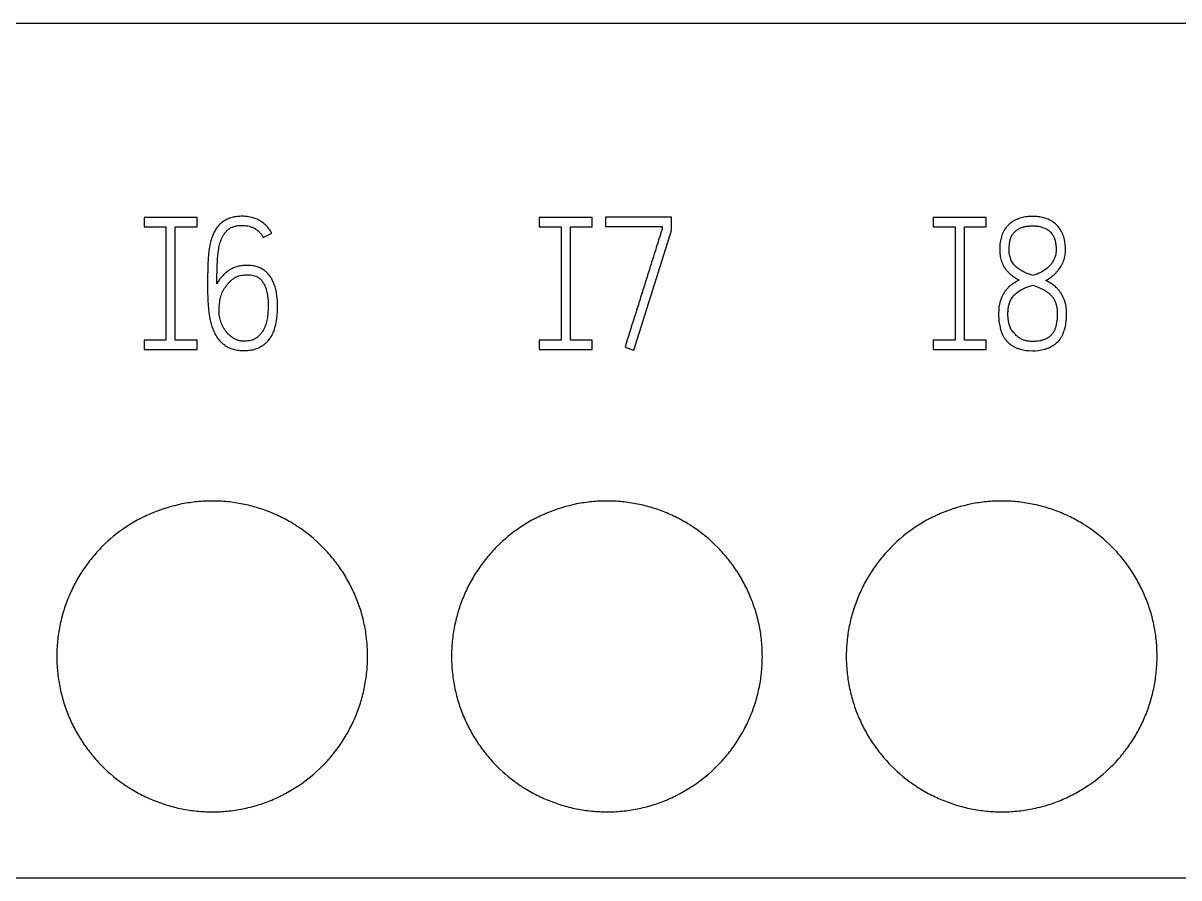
# Model space of a CAD drawing. Extents: x 0 to 420, y 0 to 297.
# Drawn here: x 134.63 to 149.5, y 224.74 to 235.74 of the extents above; entities that cross this region are included whole.
import ezdxf

# ---------------------------------------------------------------- set-up
doc = ezdxf.new("R2010")
doc.units = 0
doc.header["$LTSCALE"] = 23.1
doc.layers.add('10000_FRONT', color=7, linetype='CONTINUOUS')
doc.layers.add('10500_FRONT_LABELING', color=7, linetype='CONTINUOUS')

msp = doc.modelspace()

# ---------------------------------------------------------------- linework, layer by layer
at = {"layer": '10000_FRONT', "color": 7, "linetype": 'CONTINUOUS'}
for p, q in [((91.15, 235.74), (162.65, 235.74)), ((91.15, 224.74), (162.65, 224.74))]:
    msp.add_line(p, q, dxfattribs=at)
for points, knots in [([(139.06, 227.59), (139.06, 227.656), (139.057, 227.722), (139.044, 227.851), (139.035, 227.915), (139.01, 228.043), (138.994, 228.106), (138.966, 228.2), (138.955, 228.231), (138.933, 228.293), (138.921, 228.324), (138.884, 228.414), (138.828, 228.532), (138.762, 228.644), (138.708, 228.725), (138.689, 228.752), (138.65, 228.805), (138.63, 228.831), (138.567, 228.907), (138.523, 228.956), (138.385, 229.094), (138.285, 229.177), (138.162, 229.26), (138.148, 229.269), (138.12, 229.287), (138.106, 229.295), (138.064, 229.321), (138.035, 229.337), (137.948, 229.384), (137.889, 229.412), (137.769, 229.462), (137.707, 229.484), (137.613, 229.513), (137.582, 229.522), (137.518, 229.538), (137.485, 229.545), (137.388, 229.564), (137.258, 229.584), (137.128, 229.59), (136.997, 229.59), (136.931, 229.587), (136.833, 229.578), (136.8, 229.574), (136.735, 229.564), (136.572, 229.536), (136.416, 229.488), (136.265, 229.426), (136.235, 229.412), (136.19, 229.391), (136.175, 229.384), (136.145, 229.369), (136.072, 229.331), (136.002, 229.289), (135.839, 229.18), (135.738, 229.097), (135.622, 228.98), (135.599, 228.956), (135.555, 228.908), (135.534, 228.883), (135.472, 228.807), (135.433, 228.755), (135.361, 228.647), (135.327, 228.591), (135.281, 228.504), (135.266, 228.475), (135.238, 228.415), (135.225, 228.385), (135.187, 228.294), (135.144, 228.172), (135.112, 228.046), (135.093, 227.95), (135.087, 227.918), (135.077, 227.853), (135.073, 227.82), (135.064, 227.722), (135.06, 227.656), (135.06, 227.59)], [0, 0, 0, 0, 0.03125, 0.03125, 0.0625, 0.0625, 0.09375, 0.09375, 0.109375, 0.109375, 0.125, 0.125, 0.15625, 0.1875, 0.1875, 0.203125, 0.203125, 0.21875, 0.21875, 0.25, 0.25, 0.3125, 0.3125, 0.320312, 0.320312, 0.328125, 0.328125, 0.34375, 0.34375, 0.375, 0.375, 0.40625, 0.40625, 0.421875, 0.421875, 0.4375, 0.4375, 0.46875, 0.5, 0.5, 0.53125, 0.53125, 0.546875, 0.546875, 0.5625, 0.625, 0.625, 0.640625, 0.640625, 0.648438, 0.648438, 0.65625, 0.6875, 0.6875, 0.75, 0.75, 0.765625, 0.765625, 0.78125, 0.78125, 0.8125, 0.8125, 0.84375, 0.84375, 0.859375, 0.859375, 0.875, 0.875, 0.90625, 0.9375, 0.9375, 0.953125, 0.953125, 0.96875, 0.96875, 1, 1, 1, 1]), ([(144.14, 227.59), (144.14, 227.656), (144.137, 227.722), (144.124, 227.851), (144.115, 227.915), (144.09, 228.043), (144.074, 228.106), (144.046, 228.2), (144.035, 228.231), (144.013, 228.293), (144.001, 228.324), (143.964, 228.414), (143.908, 228.532), (143.842, 228.644), (143.788, 228.725), (143.769, 228.752), (143.73, 228.805), (143.71, 228.831), (143.647, 228.907), (143.603, 228.956), (143.465, 229.094), (143.365, 229.177), (143.242, 229.26), (143.228, 229.269), (143.2, 229.287), (143.186, 229.295), (143.144, 229.321), (143.115, 229.337), (143.028, 229.384), (142.969, 229.412), (142.849, 229.462), (142.787, 229.484), (142.693, 229.513), (142.662, 229.522), (142.598, 229.538), (142.565, 229.545), (142.468, 229.564), (142.338, 229.584), (142.208, 229.59), (142.077, 229.59), (142.011, 229.587), (141.913, 229.578), (141.88, 229.574), (141.815, 229.564), (141.652, 229.536), (141.496, 229.488), (141.345, 229.426), (141.315, 229.412), (141.27, 229.391), (141.255, 229.384), (141.225, 229.369), (141.152, 229.331), (141.082, 229.289), (140.919, 229.18), (140.818, 229.097), (140.702, 228.98), (140.679, 228.956), (140.635, 228.908), (140.614, 228.883), (140.552, 228.807), (140.513, 228.755), (140.441, 228.647), (140.407, 228.591), (140.361, 228.504), (140.346, 228.475), (140.318, 228.415), (140.305, 228.385), (140.267, 228.294), (140.224, 228.172), (140.192, 228.046), (140.173, 227.95), (140.167, 227.918), (140.157, 227.853), (140.153, 227.82), (140.144, 227.722), (140.14, 227.656), (140.14, 227.59)], [0, 0, 0, 0, 0.03125, 0.03125, 0.0625, 0.0625, 0.09375, 0.09375, 0.109375, 0.109375, 0.125, 0.125, 0.15625, 0.1875, 0.1875, 0.203125, 0.203125, 0.21875, 0.21875, 0.25, 0.25, 0.3125, 0.3125, 0.320312, 0.320312, 0.328125, 0.328125, 0.34375, 0.34375, 0.375, 0.375, 0.40625, 0.40625, 0.421875, 0.421875, 0.4375, 0.4375, 0.46875, 0.5, 0.5, 0.53125, 0.53125, 0.546875, 0.546875, 0.5625, 0.625, 0.625, 0.640625, 0.640625, 0.648438, 0.648438, 0.65625, 0.6875, 0.6875, 0.75, 0.75, 0.765625, 0.765625, 0.78125, 0.78125, 0.8125, 0.8125, 0.84375, 0.84375, 0.859375, 0.859375, 0.875, 0.875, 0.90625, 0.9375, 0.9375, 0.953125, 0.953125, 0.96875, 0.96875, 1, 1, 1, 1]), ([(149.22, 227.59), (149.22, 227.656), (149.217, 227.722), (149.204, 227.851), (149.195, 227.915), (149.17, 228.043), (149.154, 228.106), (149.126, 228.2), (149.115, 228.231), (149.093, 228.293), (149.081, 228.324), (149.044, 228.414), (148.988, 228.532), (148.922, 228.644), (148.868, 228.725), (148.849, 228.752), (148.81, 228.805), (148.79, 228.831), (148.727, 228.907), (148.683, 228.956), (148.545, 229.094), (148.445, 229.177), (148.322, 229.26), (148.308, 229.269), (148.28, 229.287), (148.266, 229.295), (148.224, 229.321), (148.195, 229.337), (148.108, 229.384), (148.049, 229.412), (147.929, 229.462), (147.867, 229.484), (147.773, 229.513), (147.742, 229.522), (147.678, 229.538), (147.645, 229.545), (147.548, 229.564), (147.418, 229.584), (147.288, 229.59), (147.157, 229.59), (147.091, 229.587), (146.993, 229.578), (146.96, 229.574), (146.895, 229.564), (146.732, 229.536), (146.576, 229.488), (146.425, 229.426), (146.395, 229.412), (146.35, 229.391), (146.335, 229.384), (146.305, 229.369), (146.232, 229.331), (146.162, 229.289), (145.999, 229.18), (145.898, 229.097), (145.782, 228.98), (145.759, 228.956), (145.715, 228.908), (145.694, 228.883), (145.632, 228.807), (145.593, 228.755), (145.521, 228.647), (145.487, 228.591), (145.441, 228.504), (145.426, 228.475), (145.398, 228.415), (145.385, 228.385), (145.347, 228.294), (145.304, 228.172), (145.272, 228.046), (145.253, 227.95), (145.247, 227.918), (145.237, 227.853), (145.233, 227.82), (145.224, 227.722), (145.22, 227.656), (145.22, 227.59)], [0, 0, 0, 0, 0.03125, 0.03125, 0.0625, 0.0625, 0.09375, 0.09375, 0.109375, 0.109375, 0.125, 0.125, 0.15625, 0.1875, 0.1875, 0.203125, 0.203125, 0.21875, 0.21875, 0.25, 0.25, 0.3125, 0.3125, 0.320312, 0.320312, 0.328125, 0.328125, 0.34375, 0.34375, 0.375, 0.375, 0.40625, 0.40625, 0.421875, 0.421875, 0.4375, 0.4375, 0.46875, 0.5, 0.5, 0.53125, 0.53125, 0.546875, 0.546875, 0.5625, 0.625, 0.625, 0.640625, 0.640625, 0.648438, 0.648438, 0.65625, 0.6875, 0.6875, 0.75, 0.75, 0.765625, 0.765625, 0.78125, 0.78125, 0.8125, 0.8125, 0.84375, 0.84375, 0.859375, 0.859375, 0.875, 0.875, 0.90625, 0.9375, 0.9375, 0.953125, 0.953125, 0.96875, 0.96875, 1, 1, 1, 1]), ([(135.06, 227.59), (135.06, 227.525), (135.064, 227.459), (135.076, 227.33), (135.086, 227.266), (135.111, 227.138), (135.127, 227.075), (135.155, 226.981), (135.165, 226.95), (135.188, 226.888), (135.199, 226.857), (135.237, 226.767), (135.292, 226.649), (135.359, 226.537), (135.413, 226.456), (135.432, 226.429), (135.471, 226.376), (135.491, 226.35), (135.554, 226.273), (135.598, 226.225), (135.736, 226.086), (135.836, 226.003), (135.959, 225.921), (135.973, 225.912), (136.001, 225.894), (136.015, 225.885), (136.057, 225.86), (136.086, 225.844), (136.173, 225.797), (136.232, 225.769), (136.352, 225.719), (136.414, 225.697), (136.508, 225.668), (136.539, 225.659), (136.603, 225.643), (136.636, 225.636), (136.733, 225.616), (136.863, 225.597), (136.993, 225.59), (137.124, 225.59), (137.189, 225.593), (137.288, 225.603), (137.321, 225.607), (137.386, 225.617), (137.419, 225.622), (137.515, 225.642), (137.579, 225.658), (137.704, 225.695), (137.765, 225.718), (137.856, 225.755), (137.886, 225.769), (137.931, 225.79), (137.946, 225.797), (137.975, 225.812), (138.048, 225.85), (138.119, 225.892), (138.281, 226.001), (138.382, 226.084), (138.499, 226.2), (138.522, 226.224), (138.566, 226.273), (138.587, 226.298), (138.649, 226.374), (138.688, 226.426), (138.76, 226.534), (138.794, 226.59), (138.84, 226.677), (138.855, 226.706), (138.883, 226.766), (138.896, 226.796), (138.934, 226.887), (138.977, 227.009), (139.009, 227.135), (139.028, 227.231), (139.034, 227.263), (139.043, 227.328), (139.047, 227.361), (139.057, 227.459), (139.06, 227.525), (139.06, 227.59)], [0, 0, 0, 0, 0.03125, 0.03125, 0.0625, 0.0625, 0.09375, 0.09375, 0.109375, 0.109375, 0.125, 0.125, 0.15625, 0.1875, 0.1875, 0.203125, 0.203125, 0.21875, 0.21875, 0.25, 0.25, 0.3125, 0.3125, 0.320312, 0.320312, 0.328125, 0.328125, 0.34375, 0.34375, 0.375, 0.375, 0.40625, 0.40625, 0.421875, 0.421875, 0.4375, 0.4375, 0.46875, 0.5, 0.5, 0.53125, 0.53125, 0.546875, 0.546875, 0.5625, 0.5625, 0.59375, 0.59375, 0.625, 0.625, 0.640625, 0.640625, 0.648438, 0.648438, 0.65625, 0.6875, 0.6875, 0.75, 0.75, 0.765625, 0.765625, 0.78125, 0.78125, 0.8125, 0.8125, 0.84375, 0.84375, 0.859375, 0.859375, 0.875, 0.875, 0.90625, 0.9375, 0.9375, 0.953125, 0.953125, 0.96875, 0.96875, 1, 1, 1, 1]), ([(140.14, 227.59), (140.14, 227.525), (140.144, 227.459), (140.156, 227.33), (140.166, 227.266), (140.191, 227.138), (140.207, 227.075), (140.235, 226.981), (140.245, 226.95), (140.268, 226.888), (140.279, 226.857), (140.317, 226.767), (140.372, 226.649), (140.439, 226.537), (140.493, 226.456), (140.512, 226.429), (140.551, 226.376), (140.571, 226.35), (140.634, 226.273), (140.678, 226.225), (140.816, 226.086), (140.916, 226.003), (141.039, 225.921), (141.053, 225.912), (141.081, 225.894), (141.095, 225.885), (141.137, 225.86), (141.166, 225.844), (141.253, 225.797), (141.312, 225.769), (141.432, 225.719), (141.494, 225.697), (141.588, 225.668), (141.619, 225.659), (141.683, 225.643), (141.716, 225.636), (141.813, 225.616), (141.943, 225.597), (142.073, 225.59), (142.204, 225.59), (142.269, 225.593), (142.368, 225.603), (142.401, 225.607), (142.466, 225.617), (142.499, 225.622), (142.595, 225.642), (142.659, 225.658), (142.784, 225.695), (142.845, 225.718), (142.936, 225.755), (142.966, 225.769), (143.011, 225.79), (143.026, 225.797), (143.055, 225.812), (143.128, 225.85), (143.199, 225.892), (143.361, 226.001), (143.462, 226.084), (143.579, 226.2), (143.602, 226.224), (143.646, 226.273), (143.667, 226.298), (143.729, 226.374), (143.768, 226.426), (143.84, 226.534), (143.874, 226.59), (143.92, 226.677), (143.935, 226.706), (143.963, 226.766), (143.976, 226.796), (144.014, 226.887), (144.057, 227.009), (144.089, 227.135), (144.108, 227.231), (144.114, 227.263), (144.123, 227.328), (144.127, 227.361), (144.137, 227.459), (144.14, 227.525), (144.14, 227.59)], [0, 0, 0, 0, 0.03125, 0.03125, 0.0625, 0.0625, 0.09375, 0.09375, 0.109375, 0.109375, 0.125, 0.125, 0.15625, 0.1875, 0.1875, 0.203125, 0.203125, 0.21875, 0.21875, 0.25, 0.25, 0.3125, 0.3125, 0.320312, 0.320312, 0.328125, 0.328125, 0.34375, 0.34375, 0.375, 0.375, 0.40625, 0.40625, 0.421875, 0.421875, 0.4375, 0.4375, 0.46875, 0.5, 0.5, 0.53125, 0.53125, 0.546875, 0.546875, 0.5625, 0.5625, 0.59375, 0.59375, 0.625, 0.625, 0.640625, 0.640625, 0.648438, 0.648438, 0.65625, 0.6875, 0.6875, 0.75, 0.75, 0.765625, 0.765625, 0.78125, 0.78125, 0.8125, 0.8125, 0.84375, 0.84375, 0.859375, 0.859375, 0.875, 0.875, 0.90625, 0.9375, 0.9375, 0.953125, 0.953125, 0.96875, 0.96875, 1, 1, 1, 1]), ([(145.22, 227.59), (145.22, 227.525), (145.224, 227.459), (145.236, 227.33), (145.246, 227.266), (145.271, 227.138), (145.287, 227.075), (145.315, 226.981), (145.325, 226.95), (145.348, 226.888), (145.359, 226.857), (145.397, 226.767), (145.452, 226.649), (145.519, 226.537), (145.573, 226.456), (145.592, 226.429), (145.631, 226.376), (145.651, 226.35), (145.714, 226.273), (145.758, 226.225), (145.896, 226.086), (145.996, 226.003), (146.119, 225.921), (146.133, 225.912), (146.161, 225.894), (146.175, 225.885), (146.217, 225.86), (146.246, 225.844), (146.333, 225.797), (146.392, 225.769), (146.512, 225.719), (146.574, 225.697), (146.668, 225.668), (146.699, 225.659), (146.763, 225.643), (146.796, 225.636), (146.893, 225.616), (147.023, 225.597), (147.153, 225.59), (147.284, 225.59), (147.349, 225.593), (147.448, 225.603), (147.481, 225.607), (147.546, 225.617), (147.579, 225.622), (147.675, 225.642), (147.739, 225.658), (147.864, 225.695), (147.925, 225.718), (148.016, 225.755), (148.046, 225.769), (148.091, 225.79), (148.106, 225.797), (148.135, 225.812), (148.208, 225.85), (148.279, 225.892), (148.441, 226.001), (148.542, 226.084), (148.659, 226.2), (148.682, 226.224), (148.726, 226.273), (148.747, 226.298), (148.809, 226.374), (148.848, 226.426), (148.92, 226.534), (148.954, 226.59), (149, 226.677), (149.015, 226.706), (149.043, 226.766), (149.056, 226.796), (149.094, 226.887), (149.137, 227.009), (149.169, 227.135), (149.188, 227.231), (149.194, 227.263), (149.203, 227.328), (149.207, 227.361), (149.217, 227.459), (149.22, 227.525), (149.22, 227.59)], [0, 0, 0, 0, 0.03125, 0.03125, 0.0625, 0.0625, 0.09375, 0.09375, 0.109375, 0.109375, 0.125, 0.125, 0.15625, 0.1875, 0.1875, 0.203125, 0.203125, 0.21875, 0.21875, 0.25, 0.25, 0.3125, 0.3125, 0.320312, 0.320312, 0.328125, 0.328125, 0.34375, 0.34375, 0.375, 0.375, 0.40625, 0.40625, 0.421875, 0.421875, 0.4375, 0.4375, 0.46875, 0.5, 0.5, 0.53125, 0.53125, 0.546875, 0.546875, 0.5625, 0.5625, 0.59375, 0.59375, 0.625, 0.625, 0.640625, 0.640625, 0.648438, 0.648438, 0.65625, 0.6875, 0.6875, 0.75, 0.75, 0.765625, 0.765625, 0.78125, 0.78125, 0.8125, 0.8125, 0.84375, 0.84375, 0.859375, 0.859375, 0.875, 0.875, 0.90625, 0.9375, 0.9375, 0.953125, 0.953125, 0.96875, 0.96875, 1, 1, 1, 1])]:
    msp.add_open_spline(points, degree=3, knots=knots, dxfattribs=at)
at = {"layer": '10500_FRONT_LABELING', "color": 7, "linetype": 'CONTINUOUS'}
for p, q in [((136.185, 233.24), (136.185, 233.12)), ((136.865, 233.24), (136.185, 233.24)), ((136.865, 233.12), (136.865, 233.24)), ((141.27, 233.24), (141.27, 233.12)), ((141.95, 233.24), (141.27, 233.24)), ((141.95, 233.12), (141.95, 233.24)), ((142.12, 233.243), (142.12, 233.123)), ((142.969, 233.243), (142.12, 233.243)), ((142.969, 233.071), (142.969, 233.243)), ((146.34, 233.24), (146.34, 233.12)), ((147.02, 233.24), (146.34, 233.24)), ((147.02, 233.12), (147.02, 233.24)), ((136.185, 233.12), (136.465, 233.12)), ((136.465, 233.12), (136.465, 231.66)), ((136.585, 231.66), (136.585, 233.12)), ((136.585, 233.12), (136.865, 233.12)), ((141.27, 233.12), (141.55, 233.12)), ((141.55, 233.12), (141.55, 231.66)), ((141.67, 231.66), (141.67, 233.12)), ((141.67, 233.12), (141.95, 233.12)), ((142.12, 233.123), (142.851, 233.123)), ((142.851, 233.123), (142.851, 233.089)), ((146.34, 233.12), (146.62, 233.12)), ((146.62, 233.12), (146.62, 231.66)), ((146.74, 231.66), (146.74, 233.12)), ((146.74, 233.12), (147.02, 233.12)), ((137.717, 232.981), (137.826, 233.038)), ((142.486, 231.533), (142.969, 233.071)), ((137.51, 232.623), (137.467, 232.62)), ((137.477, 232.5), (137.514, 232.502)), ((136.185, 231.66), (136.185, 231.54)), ((136.465, 231.66), (136.185, 231.66)), ((136.865, 231.66), (136.585, 231.66)), ((136.865, 231.54), (136.865, 231.66)), ((141.27, 231.66), (141.27, 231.54)), ((141.55, 231.66), (141.27, 231.66)), ((141.95, 231.66), (141.67, 231.66)), ((141.95, 231.54), (141.95, 231.66)), ((146.34, 231.66), (146.34, 231.54)), ((146.62, 231.66), (146.34, 231.66)), ((147.02, 231.66), (146.74, 231.66)), ((147.02, 231.54), (147.02, 231.66)), ((136.185, 231.54), (136.865, 231.54)), ((141.27, 231.54), (141.95, 231.54)), ((142.373, 231.571), (142.486, 231.533)), ((146.34, 231.54), (147.02, 231.54))]:
    msp.add_line(p, q, dxfattribs=at)
for points, knots in [([(137.826, 233.038), (137.816, 233.057), (137.804, 233.076), (137.778, 233.111), (137.763, 233.127), (137.731, 233.158), (137.714, 233.171), (137.678, 233.196), (137.658, 233.206), (137.598, 233.234), (137.556, 233.245), (137.489, 233.253), (137.468, 233.255), (137.424, 233.255), (137.402, 233.253), (137.369, 233.25), (137.358, 233.248), (137.337, 233.244), (137.326, 233.242), (137.294, 233.234), (137.273, 233.226), (137.243, 233.212), (137.234, 233.207), (137.215, 233.196), (137.205, 233.189), (137.179, 233.17), (137.162, 233.156), (137.14, 233.131), (137.133, 233.123), (137.119, 233.106), (137.113, 233.096), (137.095, 233.069), (137.085, 233.05), (137.071, 233.02), (137.067, 233.01), (137.059, 232.989), (137.056, 232.979), (137.046, 232.947), (137.04, 232.926), (137.03, 232.884), (137.026, 232.863), (137.019, 232.82), (137.017, 232.799), (137.012, 232.755), (137.01, 232.734), (137.007, 232.691), (137.005, 232.669), (137.004, 232.625), (137.003, 232.604), (137.002, 232.56), (137.002, 232.538), (137.001, 232.473), (137, 232.43), (137, 232.343), (137.001, 232.299), (137.002, 232.213), (137.003, 232.169), (137.008, 232.104), (137.01, 232.083), (137.014, 232.04), (137.017, 232.018), (137.023, 231.975), (137.027, 231.954), (137.036, 231.911), (137.041, 231.89), (137.053, 231.847), (137.06, 231.826), (137.071, 231.795), (137.076, 231.784), (137.085, 231.764), (137.09, 231.753), (137.105, 231.724), (137.117, 231.705), (137.137, 231.677), (137.144, 231.668), (137.158, 231.651), (137.166, 231.643), (137.19, 231.62), (137.207, 231.606), (137.235, 231.587), (137.245, 231.581), (137.265, 231.57), (137.275, 231.565), (137.306, 231.551), (137.327, 231.544), (137.36, 231.536), (137.371, 231.534), (137.393, 231.531), (137.427, 231.527), (137.46, 231.526), (137.494, 231.527), (137.505, 231.527), (137.528, 231.529), (137.539, 231.53), (137.573, 231.535), (137.595, 231.54), (137.627, 231.551), (137.637, 231.554), (137.658, 231.563), (137.668, 231.568), (137.698, 231.584), (137.717, 231.596), (137.743, 231.617), (137.752, 231.624), (137.768, 231.64), (137.776, 231.648), (137.798, 231.674), (137.81, 231.692), (137.833, 231.731), (137.843, 231.752), (137.868, 231.814), (137.879, 231.857), (137.89, 231.923), (137.893, 231.945), (137.898, 231.99), (137.899, 232.012), (137.901, 232.056), (137.901, 232.078), (137.901, 232.122), (137.9, 232.144), (137.896, 232.21), (137.891, 232.254), (137.877, 232.32), (137.871, 232.342), (137.857, 232.384), (137.848, 232.405), (137.833, 232.435), (137.828, 232.445), (137.816, 232.465), (137.81, 232.474), (137.79, 232.501), (137.775, 232.518), (137.751, 232.541), (137.742, 232.549), (137.724, 232.562), (137.715, 232.569), (137.686, 232.586), (137.665, 232.595), (137.633, 232.606), (137.622, 232.609), (137.6, 232.614), (137.589, 232.617), (137.567, 232.62), (137.555, 232.622), (137.533, 232.623), (137.521, 232.623), (137.51, 232.623)], [0, 0, 0, 0, 0.015625, 0.015625, 0.03125, 0.03125, 0.046875, 0.046875, 0.0625, 0.0625, 0.09375, 0.09375, 0.109375, 0.109375, 0.125, 0.125, 0.132812, 0.132812, 0.140625, 0.140625, 0.15625, 0.15625, 0.164062, 0.164062, 0.171875, 0.171875, 0.1875, 0.1875, 0.195312, 0.195312, 0.203125, 0.203125, 0.21875, 0.21875, 0.226562, 0.226562, 0.234375, 0.234375, 0.25, 0.25, 0.265625, 0.265625, 0.28125, 0.28125, 0.296875, 0.296875, 0.3125, 0.3125, 0.328125, 0.328125, 0.34375, 0.34375, 0.375, 0.375, 0.40625, 0.40625, 0.4375, 0.4375, 0.453125, 0.453125, 0.46875, 0.46875, 0.484375, 0.484375, 0.5, 0.5, 0.515625, 0.515625, 0.523438, 0.523438, 0.53125, 0.53125, 0.546875, 0.546875, 0.554688, 0.554688, 0.5625, 0.5625, 0.578125, 0.578125, 0.585938, 0.585938, 0.59375, 0.59375, 0.609375, 0.609375, 0.617188, 0.617188, 0.625, 0.640625, 0.640625, 0.648438, 0.648438, 0.65625, 0.65625, 0.671875, 0.671875, 0.679688, 0.679688, 0.6875, 0.6875, 0.703125, 0.703125, 0.710938, 0.710938, 0.71875, 0.71875, 0.734375, 0.734375, 0.75, 0.75, 0.78125, 0.78125, 0.796875, 0.796875, 0.8125, 0.8125, 0.828125, 0.828125, 0.84375, 0.84375, 0.875, 0.875, 0.890625, 0.890625, 0.90625, 0.90625, 0.914062, 0.914062, 0.921875, 0.921875, 0.9375, 0.9375, 0.945312, 0.945312, 0.953125, 0.953125, 0.96875, 0.96875, 0.976562, 0.976562, 0.984375, 0.984375, 0.992188, 0.992188, 1, 1, 1, 1]), ([(147.789, 232.429), (147.811, 232.441), (147.831, 232.454), (147.871, 232.483), (147.89, 232.498), (147.917, 232.524), (147.925, 232.533), (147.941, 232.552), (147.949, 232.561), (147.971, 232.59), (147.984, 232.611), (148.001, 232.643), (148.006, 232.654), (148.016, 232.677), (148.02, 232.689), (148.027, 232.712), (148.03, 232.724), (148.035, 232.748), (148.037, 232.76), (148.04, 232.784), (148.04, 232.796), (148.041, 232.821), (148.041, 232.833), (148.04, 232.87), (148.038, 232.894), (148.031, 232.942), (148.026, 232.966), (148.015, 233.001), (148.011, 233.013), (148.002, 233.036), (147.997, 233.047), (147.98, 233.079), (147.966, 233.1), (147.934, 233.138), (147.916, 233.155), (147.887, 233.177), (147.877, 233.184), (147.855, 233.197), (147.844, 233.203), (147.811, 233.219), (147.788, 233.227), (147.752, 233.237), (147.74, 233.24), (147.716, 233.245), (147.704, 233.246), (147.667, 233.251), (147.642, 233.252), (147.606, 233.252), (147.593, 233.252), (147.569, 233.251), (147.556, 233.249), (147.519, 233.245), (147.495, 233.241), (147.46, 233.231), (147.448, 233.227), (147.425, 233.218), (147.413, 233.214), (147.38, 233.198), (147.359, 233.185), (147.329, 233.163), (147.32, 233.155), (147.302, 233.138), (147.293, 233.129), (147.269, 233.102), (147.256, 233.081), (147.232, 233.038), (147.223, 233.015), (147.213, 232.98), (147.21, 232.968), (147.205, 232.944), (147.203, 232.932), (147.197, 232.895), (147.195, 232.871), (147.194, 232.823), (147.195, 232.798), (147.198, 232.762), (147.2, 232.75), (147.204, 232.726), (147.207, 232.714), (147.217, 232.678), (147.225, 232.655), (147.241, 232.622), (147.247, 232.611), (147.26, 232.59), (147.267, 232.58), (147.282, 232.56), (147.29, 232.551), (147.307, 232.533), (147.315, 232.524), (147.333, 232.507), (147.343, 232.499), (147.363, 232.484), (147.373, 232.477), (147.404, 232.456), (147.425, 232.443), (147.447, 232.432)], [0, 0, 0, 0, 0.03125, 0.03125, 0.0625, 0.0625, 0.078125, 0.078125, 0.09375, 0.09375, 0.125, 0.125, 0.140625, 0.140625, 0.15625, 0.15625, 0.171875, 0.171875, 0.1875, 0.1875, 0.203125, 0.203125, 0.21875, 0.21875, 0.25, 0.25, 0.28125, 0.28125, 0.296875, 0.296875, 0.3125, 0.3125, 0.34375, 0.34375, 0.375, 0.375, 0.390625, 0.390625, 0.40625, 0.40625, 0.4375, 0.4375, 0.453125, 0.453125, 0.46875, 0.46875, 0.5, 0.5, 0.515625, 0.515625, 0.53125, 0.53125, 0.5625, 0.5625, 0.578125, 0.578125, 0.59375, 0.59375, 0.625, 0.625, 0.640625, 0.640625, 0.65625, 0.65625, 0.6875, 0.6875, 0.71875, 0.71875, 0.734375, 0.734375, 0.75, 0.75, 0.78125, 0.78125, 0.8125, 0.8125, 0.828125, 0.828125, 0.84375, 0.84375, 0.875, 0.875, 0.890625, 0.890625, 0.90625, 0.90625, 0.921875, 0.921875, 0.9375, 0.9375, 0.953125, 0.953125, 0.96875, 0.96875, 1, 1, 1, 1]), ([(137.121, 232.385), (137.121, 232.437), (137.121, 232.489), (137.123, 232.567), (137.124, 232.593), (137.126, 232.645), (137.127, 232.671), (137.13, 232.723), (137.132, 232.748), (137.138, 232.8), (137.142, 232.826), (137.152, 232.877), (137.158, 232.902), (137.17, 232.939), (137.175, 232.951), (137.184, 232.975), (137.19, 232.987), (137.203, 233.011), (137.21, 233.022), (137.225, 233.043), (137.233, 233.053), (137.252, 233.072), (137.261, 233.081), (137.282, 233.097), (137.294, 233.103), (137.312, 233.112), (137.318, 233.115), (137.33, 233.119), (137.336, 233.121), (137.355, 233.127), (137.368, 233.13), (137.394, 233.134), (137.407, 233.135), (137.434, 233.137), (137.447, 233.137), (137.486, 233.136), (137.512, 233.132), (137.551, 233.122), (137.563, 233.118), (137.588, 233.108), (137.6, 233.102), (137.622, 233.089), (137.633, 233.081), (137.654, 233.065), (137.664, 233.056), (137.681, 233.037), (137.69, 233.026), (137.705, 233.004), (137.711, 232.993), (137.717, 232.981)], [0, 0, 0, 0, 0.125, 0.125, 0.1875, 0.1875, 0.25, 0.25, 0.3125, 0.3125, 0.375, 0.375, 0.4375, 0.4375, 0.46875, 0.46875, 0.5, 0.5, 0.53125, 0.53125, 0.5625, 0.5625, 0.59375, 0.59375, 0.625, 0.625, 0.640625, 0.640625, 0.65625, 0.65625, 0.6875, 0.6875, 0.71875, 0.71875, 0.75, 0.75, 0.8125, 0.8125, 0.84375, 0.84375, 0.875, 0.875, 0.90625, 0.90625, 0.9375, 0.9375, 0.96875, 0.96875, 1, 1, 1, 1]), ([(142.851, 233.089), (142.848, 233.082), (142.846, 233.074), (142.84, 233.058), (142.838, 233.05), (142.83, 233.027), (142.825, 233.011), (142.81, 232.963), (142.8, 232.932), (142.77, 232.837), (142.75, 232.774), (142.71, 232.647), (142.691, 232.584), (142.661, 232.489), (142.651, 232.457), (142.631, 232.394), (142.621, 232.362), (142.591, 232.267), (142.571, 232.204), (142.532, 232.077), (142.512, 232.014), (142.452, 231.824), (142.412, 231.698), (142.373, 231.571)], [0, 0, 0, 0, 0.015625, 0.015625, 0.03125, 0.03125, 0.0625, 0.0625, 0.125, 0.125, 0.25, 0.25, 0.375, 0.375, 0.4375, 0.4375, 0.5, 0.5, 0.625, 0.625, 0.75, 0.75, 1, 1, 1, 1]), ([(147.315, 232.821), (147.315, 232.851), (147.317, 232.882), (147.324, 232.927), (147.327, 232.942), (147.336, 232.972), (147.342, 232.986), (147.352, 233.007), (147.356, 233.013), (147.364, 233.026), (147.369, 233.033), (147.383, 233.05), (147.394, 233.061), (147.412, 233.076), (147.419, 233.08), (147.432, 233.088), (147.438, 233.092), (147.459, 233.103), (147.473, 233.109), (147.495, 233.116), (147.503, 233.118), (147.518, 233.122), (147.54, 233.127), (147.563, 233.129), (147.594, 233.132), (147.609, 233.132), (147.64, 233.132), (147.655, 233.131), (147.701, 233.126), (147.731, 233.119), (147.767, 233.105), (147.774, 233.102), (147.788, 233.096), (147.802, 233.088), (147.815, 233.08), (147.827, 233.071), (147.833, 233.066), (147.85, 233.05), (147.86, 233.038), (147.874, 233.02), (147.878, 233.013), (147.885, 233), (147.889, 232.993), (147.898, 232.972), (147.903, 232.957), (147.91, 232.928), (147.914, 232.912), (147.92, 232.867), (147.922, 232.837), (147.92, 232.791), (147.918, 232.776), (147.912, 232.745), (147.907, 232.731), (147.896, 232.702), (147.889, 232.689), (147.878, 232.669), (147.873, 232.662), (147.865, 232.65), (147.86, 232.643), (147.846, 232.626), (147.835, 232.614), (147.813, 232.593), (147.802, 232.583), (147.765, 232.554), (147.738, 232.539), (147.697, 232.519), (147.682, 232.513), (147.653, 232.502), (147.639, 232.497), (147.624, 232.493)], [0, 0, 0, 0, 0.0625, 0.0625, 0.09375, 0.09375, 0.125, 0.125, 0.140625, 0.140625, 0.15625, 0.15625, 0.1875, 0.1875, 0.203125, 0.203125, 0.21875, 0.21875, 0.25, 0.25, 0.265625, 0.265625, 0.28125, 0.3125, 0.3125, 0.34375, 0.34375, 0.375, 0.375, 0.4375, 0.4375, 0.453125, 0.453125, 0.46875, 0.484375, 0.484375, 0.5, 0.5, 0.53125, 0.53125, 0.546875, 0.546875, 0.5625, 0.5625, 0.59375, 0.59375, 0.625, 0.625, 0.6875, 0.6875, 0.71875, 0.71875, 0.75, 0.75, 0.78125, 0.78125, 0.796875, 0.796875, 0.8125, 0.8125, 0.84375, 0.84375, 0.875, 0.875, 0.9375, 0.9375, 0.96875, 0.96875, 1, 1, 1, 1]), ([(147.624, 232.493), (147.585, 232.505), (147.546, 232.519), (147.491, 232.545), (147.473, 232.555), (147.439, 232.577), (147.423, 232.589), (147.4, 232.61), (147.393, 232.617), (147.38, 232.632), (147.367, 232.648), (147.356, 232.665), (147.346, 232.683), (147.342, 232.692), (147.33, 232.721), (147.325, 232.74), (147.319, 232.77), (147.317, 232.78), (147.315, 232.8), (147.315, 232.81), (147.315, 232.821)], [0, 0, 0, 0, 0.25, 0.25, 0.375, 0.375, 0.5, 0.5, 0.5625, 0.5625, 0.625, 0.6875, 0.6875, 0.75, 0.75, 0.875, 0.875, 0.9375, 0.9375, 1, 1, 1, 1]), ([(137.467, 232.62), (137.449, 232.619), (137.431, 232.617), (137.395, 232.61), (137.377, 232.605), (137.351, 232.596), (137.343, 232.593), (137.326, 232.586), (137.317, 232.582), (137.293, 232.569), (137.277, 232.56), (137.255, 232.544), (137.248, 232.538), (137.234, 232.526), (137.227, 232.52), (137.207, 232.501), (137.195, 232.488), (137.176, 232.468), (137.17, 232.461), (137.159, 232.447), (137.153, 232.44), (137.138, 232.417), (137.129, 232.401), (137.121, 232.385)], [0, 0, 0, 0, 0.125, 0.125, 0.25, 0.25, 0.3125, 0.3125, 0.375, 0.375, 0.5, 0.5, 0.5625, 0.5625, 0.625, 0.625, 0.75, 0.75, 0.8125, 0.8125, 0.875, 0.875, 1, 1, 1, 1]), ([(137.514, 232.502), (137.527, 232.503), (137.539, 232.503), (137.564, 232.499), (137.576, 232.497), (137.6, 232.491), (137.612, 232.487), (137.634, 232.478), (137.645, 232.472), (137.66, 232.462), (137.665, 232.458), (137.675, 232.45), (137.68, 232.446), (137.693, 232.433), (137.701, 232.424), (137.711, 232.409), (137.715, 232.403), (137.721, 232.393), (137.724, 232.388), (137.733, 232.371), (137.738, 232.36), (137.747, 232.338), (137.751, 232.326), (137.758, 232.302), (137.761, 232.29), (137.769, 232.255), (137.772, 232.231), (137.778, 232.182), (137.779, 232.158), (137.781, 232.122), (137.781, 232.109), (137.781, 232.085), (137.781, 232.073), (137.78, 232.048), (137.779, 232.036), (137.777, 232.012), (137.776, 232), (137.772, 231.963), (137.769, 231.939), (137.762, 231.904), (137.759, 231.892), (137.752, 231.868), (137.748, 231.857), (137.735, 231.822), (137.725, 231.8), (137.706, 231.768), (137.698, 231.758), (137.683, 231.739), (137.675, 231.729), (137.658, 231.712), (137.649, 231.704), (137.629, 231.689), (137.619, 231.682), (137.597, 231.67), (137.585, 231.665), (137.562, 231.657), (137.55, 231.655), (137.513, 231.648), (137.488, 231.646), (137.457, 231.647), (137.451, 231.647), (137.439, 231.648), (137.433, 231.649), (137.414, 231.652), (137.402, 231.655), (137.379, 231.662), (137.367, 231.667), (137.345, 231.678), (137.334, 231.685), (137.314, 231.699), (137.304, 231.706), (137.285, 231.722), (137.276, 231.73), (137.25, 231.757), (137.235, 231.776), (137.207, 231.817), (137.195, 231.839), (137.176, 231.884), (137.168, 231.907), (137.159, 231.943), (137.156, 231.955), (137.152, 231.979), (137.151, 231.991), (137.148, 232.028), (137.149, 232.052), (137.15, 232.089), (137.151, 232.101), (137.153, 232.125), (137.155, 232.137), (137.16, 232.174), (137.164, 232.197), (137.178, 232.244), (137.187, 232.267), (137.203, 232.3), (137.209, 232.311), (137.222, 232.331), (137.229, 232.341), (137.243, 232.361), (137.251, 232.371), (137.266, 232.39), (137.274, 232.399), (137.291, 232.417), (137.299, 232.426), (137.318, 232.441), (137.328, 232.449), (137.343, 232.459), (137.348, 232.462), (137.359, 232.468), (137.365, 232.471), (137.381, 232.479), (137.393, 232.483), (137.416, 232.491), (137.428, 232.493), (137.452, 232.498), (137.464, 232.499), (137.477, 232.5)], [0, 0, 0, 0, 0.015625, 0.015625, 0.03125, 0.03125, 0.046875, 0.046875, 0.0625, 0.0625, 0.070312, 0.070312, 0.078125, 0.078125, 0.09375, 0.09375, 0.101562, 0.101562, 0.109375, 0.109375, 0.125, 0.125, 0.140625, 0.140625, 0.15625, 0.15625, 0.1875, 0.1875, 0.21875, 0.21875, 0.234375, 0.234375, 0.25, 0.25, 0.265625, 0.265625, 0.28125, 0.28125, 0.3125, 0.3125, 0.328125, 0.328125, 0.34375, 0.34375, 0.375, 0.375, 0.390625, 0.390625, 0.40625, 0.40625, 0.421875, 0.421875, 0.4375, 0.4375, 0.453125, 0.453125, 0.46875, 0.46875, 0.5, 0.5, 0.507812, 0.507812, 0.515625, 0.515625, 0.53125, 0.53125, 0.546875, 0.546875, 0.5625, 0.5625, 0.578125, 0.578125, 0.59375, 0.59375, 0.625, 0.625, 0.65625, 0.65625, 0.6875, 0.6875, 0.703125, 0.703125, 0.71875, 0.71875, 0.75, 0.75, 0.765625, 0.765625, 0.78125, 0.78125, 0.8125, 0.8125, 0.84375, 0.84375, 0.859375, 0.859375, 0.875, 0.875, 0.890625, 0.890625, 0.90625, 0.90625, 0.921875, 0.921875, 0.9375, 0.9375, 0.945312, 0.945312, 0.953125, 0.953125, 0.96875, 0.96875, 0.984375, 0.984375, 1, 1, 1, 1]), ([(147.447, 232.432), (147.422, 232.421), (147.399, 232.408), (147.355, 232.379), (147.333, 232.364), (147.304, 232.336), (147.294, 232.326), (147.277, 232.306), (147.269, 232.296), (147.246, 232.263), (147.233, 232.24), (147.217, 232.204), (147.212, 232.191), (147.203, 232.166), (147.199, 232.154), (147.189, 232.115), (147.185, 232.089), (147.182, 232.049), (147.181, 232.036), (147.18, 232.009), (147.18, 231.996), (147.181, 231.956), (147.183, 231.93), (147.188, 231.878), (147.193, 231.852), (147.202, 231.813), (147.205, 231.8), (147.213, 231.774), (147.217, 231.762), (147.228, 231.737), (147.233, 231.725), (147.246, 231.702), (147.253, 231.69), (147.276, 231.657), (147.294, 231.637), (147.324, 231.611), (147.335, 231.603), (147.358, 231.588), (147.369, 231.581), (147.393, 231.569), (147.405, 231.563), (147.43, 231.553), (147.443, 231.549), (147.508, 231.53), (147.561, 231.524), (147.669, 231.524), (147.722, 231.529), (147.786, 231.547), (147.799, 231.551), (147.824, 231.561), (147.837, 231.566), (147.861, 231.578), (147.872, 231.585), (147.895, 231.599), (147.906, 231.607), (147.937, 231.633), (147.955, 231.652), (147.979, 231.685), (147.986, 231.696), (148, 231.719), (148.005, 231.731), (148.021, 231.768), (148.029, 231.793), (148.042, 231.845), (148.046, 231.872), (148.053, 231.924), (148.054, 231.951), (148.055, 231.99), (148.055, 232.004), (148.055, 232.03), (148.054, 232.044), (148.051, 232.084), (148.047, 232.11), (148.037, 232.148), (148.033, 232.161), (148.024, 232.186), (148.019, 232.198), (148.008, 232.223), (148.002, 232.235), (147.988, 232.258), (147.981, 232.269), (147.966, 232.29), (147.958, 232.301), (147.94, 232.321), (147.931, 232.331), (147.902, 232.358), (147.88, 232.374), (147.836, 232.404), (147.813, 232.417), (147.789, 232.429)], [0, 0, 0, 0, 0.03125, 0.03125, 0.0625, 0.0625, 0.078125, 0.078125, 0.09375, 0.09375, 0.125, 0.125, 0.140625, 0.140625, 0.15625, 0.15625, 0.1875, 0.1875, 0.203125, 0.203125, 0.21875, 0.21875, 0.25, 0.25, 0.28125, 0.28125, 0.296875, 0.296875, 0.3125, 0.3125, 0.328125, 0.328125, 0.34375, 0.34375, 0.375, 0.375, 0.390625, 0.390625, 0.40625, 0.40625, 0.421875, 0.421875, 0.4375, 0.4375, 0.5, 0.5, 0.5625, 0.5625, 0.578125, 0.578125, 0.59375, 0.59375, 0.609375, 0.609375, 0.625, 0.625, 0.65625, 0.65625, 0.671875, 0.671875, 0.6875, 0.6875, 0.71875, 0.71875, 0.75, 0.75, 0.78125, 0.78125, 0.796875, 0.796875, 0.8125, 0.8125, 0.84375, 0.84375, 0.859375, 0.859375, 0.875, 0.875, 0.890625, 0.890625, 0.90625, 0.90625, 0.921875, 0.921875, 0.9375, 0.9375, 0.96875, 0.96875, 1, 1, 1, 1]), ([(147.407, 231.722), (147.394, 231.734), (147.383, 231.747), (147.366, 231.767), (147.36, 231.774), (147.35, 231.788), (147.346, 231.796), (147.337, 231.811), (147.333, 231.819), (147.326, 231.835), (147.323, 231.843), (147.315, 231.868), (147.311, 231.885), (147.305, 231.919), (147.303, 231.937), (147.301, 231.972), (147.3, 231.989), (147.301, 232.024), (147.302, 232.042), (147.305, 232.068), (147.306, 232.076), (147.309, 232.094), (147.311, 232.102), (147.317, 232.128), (147.322, 232.145), (147.333, 232.169), (147.336, 232.177), (147.345, 232.192), (147.349, 232.2), (147.364, 232.222), (147.375, 232.236), (147.4, 232.26), (147.414, 232.272), (147.457, 232.302), (147.488, 232.319), (147.537, 232.339), (147.554, 232.345), (147.587, 232.356), (147.604, 232.361), (147.621, 232.366)], [0, 0, 0, 0, 0.0625, 0.0625, 0.09375, 0.09375, 0.125, 0.125, 0.15625, 0.15625, 0.1875, 0.1875, 0.25, 0.25, 0.3125, 0.3125, 0.375, 0.375, 0.4375, 0.4375, 0.46875, 0.46875, 0.5, 0.5, 0.5625, 0.5625, 0.59375, 0.59375, 0.625, 0.625, 0.6875, 0.6875, 0.75, 0.75, 0.875, 0.875, 0.9375, 0.9375, 1, 1, 1, 1]), ([(147.621, 232.366), (147.648, 232.358), (147.673, 232.349), (147.724, 232.328), (147.748, 232.317), (147.784, 232.296), (147.795, 232.288), (147.817, 232.272), (147.828, 232.264), (147.848, 232.245), (147.857, 232.235), (147.875, 232.214), (147.883, 232.203), (147.897, 232.18), (147.903, 232.167), (147.913, 232.142), (147.918, 232.129), (147.928, 232.09), (147.932, 232.063), (147.935, 232.022), (147.935, 232.009), (147.935, 231.982), (147.935, 231.968), (147.932, 231.927), (147.929, 231.9), (147.922, 231.86), (147.919, 231.847), (147.912, 231.821), (147.905, 231.801), (147.897, 231.783), (147.89, 231.771), (147.887, 231.765), (147.876, 231.747), (147.868, 231.736), (147.854, 231.721), (147.849, 231.716), (147.839, 231.707), (147.834, 231.703), (147.817, 231.691), (147.805, 231.684), (147.787, 231.675), (147.78, 231.672), (147.767, 231.667), (147.748, 231.661), (147.728, 231.656), (147.701, 231.65), (147.688, 231.648), (147.661, 231.645), (147.647, 231.645), (147.619, 231.644), (147.606, 231.644), (147.579, 231.646), (147.565, 231.647), (147.538, 231.652), (147.524, 231.655), (147.498, 231.663), (147.486, 231.668), (147.467, 231.677), (147.461, 231.681), (147.449, 231.688), (147.443, 231.691), (147.427, 231.703), (147.416, 231.712), (147.407, 231.722)], [0, 0, 0, 0, 0.0625, 0.0625, 0.125, 0.125, 0.15625, 0.15625, 0.1875, 0.1875, 0.21875, 0.21875, 0.25, 0.25, 0.28125, 0.28125, 0.3125, 0.3125, 0.375, 0.375, 0.40625, 0.40625, 0.4375, 0.4375, 0.5, 0.5, 0.53125, 0.53125, 0.5625, 0.578125, 0.578125, 0.59375, 0.59375, 0.625, 0.625, 0.640625, 0.640625, 0.65625, 0.65625, 0.6875, 0.6875, 0.703125, 0.703125, 0.71875, 0.75, 0.75, 0.78125, 0.78125, 0.8125, 0.8125, 0.84375, 0.84375, 0.875, 0.875, 0.90625, 0.90625, 0.9375, 0.9375, 0.953125, 0.953125, 0.96875, 0.96875, 1, 1, 1, 1])]:
    msp.add_open_spline(points, degree=3, knots=knots, dxfattribs=at)

doc.saveas('drawing.dxf')
